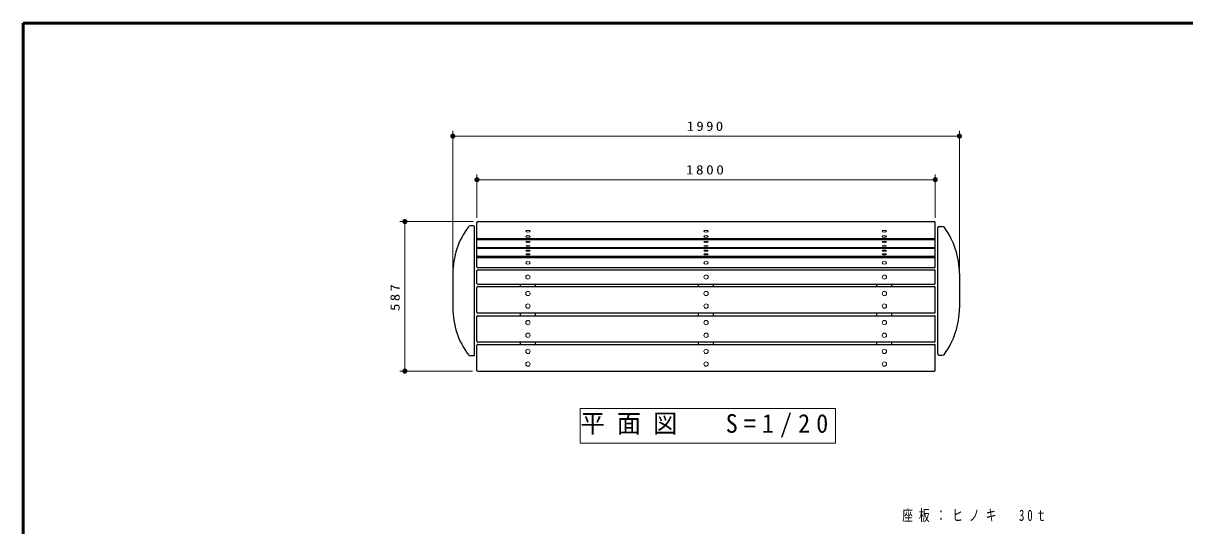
# Model space of a CAD drawing. Units: millimetres on the paper, scale 1:20. Extents: x -365 to 0, y 0 to 257.
# Drawn here: x -365 to -136.9, y 158.4 to 257 of the extents above; entities that cross this region are included whole.
import ezdxf

# ---------------------------------------------------------------- set-up
doc = ezdxf.new("R2010")
doc.units = ezdxf.units.MM
doc.layers.add('1_20', color=7, linetype='Continuous', lineweight=25)
doc.layers.add('NAKAMURA図枠', color=7, linetype='Continuous', lineweight=13)
doc.styles.add('ＭＳ ゴシック', font='')
doc.styles.get('ＭＳ ゴシック').set_extended_font_data('MS Gothic')

# ---------------------------------------------------------------- blocks, each defined once
blk = doc.blocks.new('filled_dot')
at = {"color": 0, "linetype": 'Continuous', "lineweight": -2, "const_width": 1.25}
blk.add_lwpolyline([(-0.625, 0, 1), (0.625, 0, 1)], format="xyb", close=True, dxfattribs=at)

msp = doc.modelspace()

# ---------------------------------------------------------------- linework, layer by layer
at = {"layer": '1_20', "lineweight": 13}
for p, q in [((-280.657, 208.877), (-280.657, 235.863)), ((-181.157, 208.877), (-181.157, 235.863)), ((-280.657, 234.863), (-181.157, 234.863)), ((-275.907, 218.839), (-275.907, 227.301)), ((-275.907, 226.301), (-185.907, 226.301)), ((-185.907, 218.839), (-185.907, 227.301)), ((-276.657, 218.089), (-291.054, 218.089)), ((-290.054, 188.752), (-290.054, 218.089)), ((-276.757, 188.752), (-291.054, 188.752)), ((-255.632, 181.441), (-255.632, 174.634)), ((-205.492, 181.441), (-255.632, 181.441)), ((-205.492, 174.634), (-205.492, 181.441)), ((-255.632, 174.634), (-205.492, 174.634))]:
    msp.add_line(p, q, dxfattribs=at)
at = {"layer": '1_20'}
for p, q in [((-276.657, 217.252), (-277.188, 217.252)), ((-276.407, 192.002), (-276.407, 217.002)), ((-275.907, 209.21), (-275.907, 217.839)), ((-275.657, 218.089), (-186.157, 218.089)), ((-185.907, 209.21), (-185.907, 217.839)), ((-185.407, 192.127), (-185.407, 216.877)), ((-185.157, 217.127), (-184.533, 217.127)), ((-275.757, 214.551), (-186.057, 214.551)), ((-275.657, 214.744), (-186.157, 214.744)), ((-275.757, 213.012), (-186.057, 213.012)), ((-275.757, 212.87), (-186.057, 212.87)), ((-275.757, 211.331), (-186.057, 211.331)), ((-275.757, 211.071), (-186.057, 211.071)), ((-280.657, 207.877), (-280.657, 201.127)), ((-275.907, 205.965), (-275.907, 208.47)), ((-275.757, 209.06), (-186.057, 209.06)), ((-275.757, 208.62), (-186.057, 208.62)), ((-185.907, 205.965), (-185.907, 208.47)), ((-181.157, 207.877), (-181.157, 201.127)), ((-275.757, 205.815), (-186.057, 205.815)), ((-275.757, 205.325), (-186.057, 205.325)), ((-267.382, 205.325), (-267.382, 205.815)), ((-264.432, 205.325), (-264.432, 205.815)), ((-232.382, 205.325), (-232.382, 205.815)), ((-229.432, 205.325), (-229.432, 205.815)), ((-197.382, 205.325), (-197.382, 205.815)), ((-194.432, 205.325), (-194.432, 205.815)), ((-275.907, 200.32), (-275.907, 205.175)), ((-185.907, 200.32), (-185.907, 205.175)), ((-275.907, 194.612), (-275.907, 199.468)), ((-275.757, 200.17), (-186.057, 200.17)), ((-275.757, 199.618), (-186.057, 199.618)), ((-267.382, 199.618), (-267.382, 200.17)), ((-264.432, 199.618), (-264.432, 200.17)), ((-232.382, 199.618), (-232.382, 200.17)), ((-229.432, 199.618), (-229.432, 200.17)), ((-197.382, 199.618), (-197.382, 200.17)), ((-194.432, 199.618), (-194.432, 200.17)), ((-185.907, 194.612), (-185.907, 199.468)), ((-275.757, 194.462), (-186.057, 194.462)), ((-275.757, 194.002), (-186.057, 194.002)), ((-267.382, 194.002), (-267.382, 194.462)), ((-264.432, 194.002), (-264.432, 194.462)), ((-232.382, 194.002), (-232.382, 194.462)), ((-229.432, 194.002), (-229.432, 194.462)), ((-197.382, 194.002), (-197.382, 194.462)), ((-194.432, 194.002), (-194.432, 194.462)), ((-276.657, 191.752), (-277.188, 191.752)), ((-275.907, 188.902), (-275.907, 193.852)), ((-185.907, 188.902), (-185.907, 193.852)), ((-185.157, 191.877), (-184.533, 191.877)), ((-275.757, 188.752), (-186.057, 188.752))]:
    msp.add_line(p, q, dxfattribs=at)
at = {"layer": '1_20', "lineweight": 13}
for centre in [(-265.907, 192.627), (-230.907, 192.627), (-195.907, 192.627), (-265.907, 190.127), (-230.907, 190.127), (-195.907, 190.127)]:
    msp.add_circle(centre, 0.425, dxfattribs=at)
at = {"layer": '1_20'}
for centre, radius, start, end in [((-265.407, 207.877), 15.25, 143.00862, 180), ((-277.188, 216.752), 0.5, 90, 143.00862), ((-276.657, 217.002), 0.25, 0, 90), ((-275.657, 217.839), 0.25, 90, 180), ((-186.157, 217.839), 0.25, 0, 90), ((-185.157, 216.877), 0.25, 90, 180), ((-184.533, 216.627), 0.5, 36.38587, 90), ((-196.407, 207.877), 15.25, 0, 36.38587), ((-275.657, 214.994), 0.25, 180, 270), ((-275.757, 214.701), 0.15, 180, 270), ((-186.157, 214.994), 0.25, 270, 0), ((-186.057, 214.701), 0.15, 270, 0), ((-275.757, 213.162), 0.15, 180, 270), ((-275.757, 213.02), 0.15, 180, 270), ((-186.057, 213.162), 0.15, 270, 0), ((-186.057, 213.02), 0.15, 270, 0), ((-275.757, 211.481), 0.15, 180, 270), ((-275.757, 211.221), 0.15, 180, 270), ((-186.057, 211.481), 0.15, 270, 0), ((-186.057, 211.221), 0.15, 270, 0), ((-275.757, 209.21), 0.15, 180, 270), ((-275.757, 208.47), 0.15, 90, 180), ((-186.057, 209.21), 0.15, 270, 0), ((-186.057, 208.47), 0.15, 0, 90), ((-275.757, 205.965), 0.15, 180, 270), ((-275.757, 205.175), 0.15, 90, 180), ((-186.057, 205.965), 0.15, 270, 0), ((-186.057, 205.175), 0.15, 0, 90), ((-265.407, 201.127), 15.25, 180, 216.99138), ((-196.407, 201.127), 15.25, 323.61413, 0), ((-275.757, 200.32), 0.15, 180, 270), ((-275.757, 199.468), 0.15, 90, 180), ((-186.057, 200.32), 0.15, 270, 0), ((-186.057, 199.468), 0.15, 0, 90), ((-275.757, 194.612), 0.15, 180, 270), ((-275.757, 193.852), 0.15, 90, 180), ((-186.057, 194.612), 0.15, 270, 0), ((-186.057, 193.852), 0.15, 0, 90), ((-277.188, 192.252), 0.5, 216.99138, 270), ((-276.657, 192.002), 0.25, 270, 0), ((-185.157, 192.127), 0.25, 180, 270), ((-184.533, 192.377), 0.5, 270, 323.61413), ((-275.757, 188.902), 0.15, 180, 270), ((-186.057, 188.902), 0.15, 270, 0)]:
    msp.add_arc(centre, radius, start, end, dxfattribs=at)
at = {"layer": '1_20', "lineweight": 13}
for centre, ratio in [((-265.907, 216.194), 0.406746), ((-265.907, 215.177), 0.406746), ((-230.907, 216.194), 0.406746), ((-230.907, 215.177), 0.406746), ((-195.907, 216.194), 0.406746), ((-195.907, 215.177), 0.406746), ((-265.907, 214.068), 0.292353), ((-265.907, 213.337), 0.292353), ((-265.907, 212.387), 0.292353), ((-230.907, 214.068), 0.292353), ((-230.907, 213.337), 0.292353), ((-230.907, 212.387), 0.292353), ((-195.907, 214.068), 0.292353), ((-195.907, 213.337), 0.292353), ((-195.907, 212.387), 0.292353), ((-265.907, 211.656), 0.292353), ((-265.907, 210.01), 0.681988), ((-230.907, 211.656), 0.292353), ((-230.907, 210.01), 0.681988), ((-195.907, 211.656), 0.292353), ((-195.907, 210.01), 0.681988), ((-265.907, 207.201), 0.945518), ((-230.907, 207.201), 0.945518), ((-195.907, 207.201), 0.945518), ((-265.907, 203.978), 0.992544), ((-230.907, 203.978), 0.992544), ((-195.907, 203.978), 0.992544), ((-265.907, 201.497), 0.992544), ((-230.907, 201.497), 0.992544), ((-195.907, 201.497), 0.992544), ((-265.907, 198.271), 0.992544), ((-230.907, 198.271), 0.992544), ((-195.907, 198.271), 0.992544), ((-265.907, 195.79), 0.992544), ((-230.907, 195.79), 0.992544), ((-195.907, 195.79), 0.992544)]:
    msp.add_ellipse(centre, major_axis=(0.425, 0), ratio=ratio, dxfattribs=at)
at = {"layer": 'NAKAMURA図枠', "lineweight": 50}
for p, q in [((-365, 257), (-365, 0)), ((0, 257), (-365, 257))]:
    msp.add_line(p, q, dxfattribs=at)

# ---------------------------------------------------------------- block references
at = {"layer": '1_20', "lineweight": 13, "xscale": 0.4, "yscale": 0.4}
for p in [(-280.657, 234.863), (-275.907, 226.301)]:
    msp.add_blockref('filled_dot', p, dxfattribs=at)
for p, rotation in [((-181.157, 234.863), 180), ((-185.907, 226.301), 180), ((-290.054, 218.089), 270), ((-290.054, 188.752), 90)]:
    msp.add_blockref('filled_dot', p, dxfattribs=dict(at, rotation=rotation))

# ---------------------------------------------------------------- texts
at = {"layer": '1_20', "style": 'ＭＳ ゴシック'}
for s, insert, char_height, attachment_point in [('\\T1.33;\\W1.15;1990', (-230.907, 235.863), 1.833, 8), ('\\T1.33;\\W1.2;1800', (-230.907, 227.301), 1.833, 8), ('\\T1.5;\\W0.95;平面図\u3000S=1/20', (-255.562, 178.038), 3.666, 4), ('\\T1.56;\\W0.7;座板：ヒノキ\u300030ｔ', (-192.393, 160.346), 2.199, 4)]:
    msp.add_mtext(s, dxfattribs=dict(at, insert=insert, char_height=char_height, attachment_point=attachment_point))
at = {"layer": '1_20', "insert": (-291.054, 203.421), "char_height": 1.833, "attachment_point": 8, "rotation": 90, "style": 'ＭＳ ゴシック'}
msp.add_mtext('\\T1.33;\\W1.15;587', dxfattribs=at)

doc.saveas('drawing.dxf')
